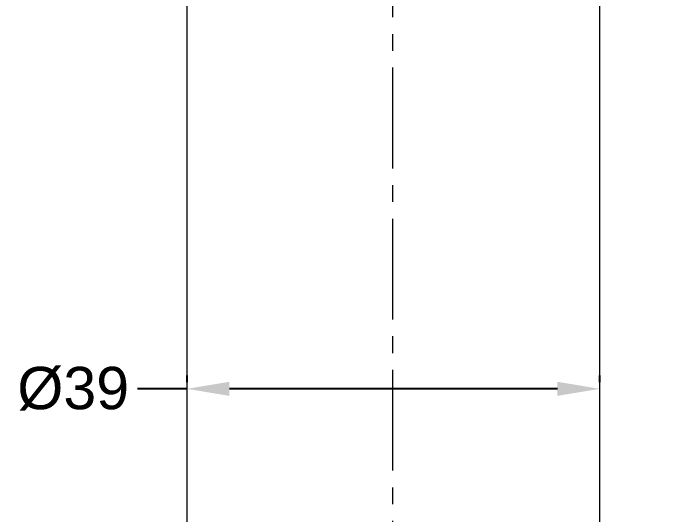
# Model space of a CAD drawing. Header units: millimetres. Extents: x 12315 to 13087, y 1034 to 1580.
# Drawn here: x 12494.9 to 12556.9, y 1242.9 to 1290.3 of the extents above; entities that cross this region are included whole.
import ezdxf

# ---------------------------------------------------------------- set-up
doc = ezdxf.new("R2010")
doc.units = ezdxf.units.MM
doc.linetypes.add('CENTER2', pattern=[28.575, 19.05, -3.175, 3.175, -3.175])
doc.linetypes.add('CENTERX2', pattern=[101.6, 63.5, -12.7, 12.7, -12.7])
doc.layers.add('CENTER', color=1, linetype='CENTERX2', lineweight=15)
doc.layers.add('DIM_', color=5, linetype='Continuous', lineweight=9)
doc.styles.get("Standard").update_dxf_attribs({"font": 'arial.ttf'})
doc.dimstyles.new('사본(2) STANDARD', dxfattribs={"dimscale": 0, "dimtxt": 4, "dimasz": 4, "dimexe": 1.25, "dimexo": 0.625, "dimgap": 1.5, "dimtad": 3, "dimtih": 1, "dimtoh": 1, "dimdec": 1, "dimzin": 9, "dimdsep": 46, "dimtxsty": 'Standard', "dimcen": 2.5, "dimclrd": 5, "dimclre": 5, "dimclrt": 5, "dimadec": 0, "dimazin": 0, "dimtfac": 1, "dimtdec": 1, "dimtmove": 0, "dimatfit": 3, "dimfxl": 1.25, "dimtfill": 1, "dimtolj": 1, "dimtzin": 0, "dimarcsym": 0})

# ---------------------------------------------------------------- blocks, each defined once
blk = doc.blocks.new('*D0')
at = {"layer": 'Defpoints', "color": 0, "transparency": 16777216}
for p in [(12550.003, 1379.418), (12596.998, 1379.418), (12554.303, 1218.32)]:
    blk.add_point(p, dxfattribs=at)
at = {"layer": 'DIM_', "color": 5, "lineweight": -2, "transparency": 16777216}
for p, q in [((12550.628, 1379.418), (12598.248, 1379.418)), ((12596.998, 1375.418), (12596.998, 1302.412)), ((12596.998, 1222.32), (12596.998, 1295.327)), ((12554.928, 1218.32), (12598.248, 1218.32))]:
    blk.add_line(p, q, dxfattribs=at)
at = {"layer": 'DIM_', "color": 5, "transparency": 16777216}
for points in [[(12596.332, 1375.418), (12597.665, 1375.418), (12596.998, 1379.418)], [(12596.332, 1222.32), (12597.665, 1222.32), (12596.998, 1218.32)]]:
    blk.add_solid(points, dxfattribs=at)
at = {"layer": 'DIM_', "color": 5, "transparency": 16777216, "insert": (12596.998, 1298.869), "char_height": 4, "attachment_point": 5, "bg_fill": 3, "box_fill_scale": 1.1, "bg_fill_color": 256, "bg_fill_true_color": 13158600, "bg_fill_transparency": 0}
blk.add_mtext('\\A1;161.1', dxfattribs=at)
blk = doc.blocks.new('*D4')
at = {"layer": 'Defpoints', "color": 0, "transparency": 16777216}
for p in [(12511.303, 1254.817), (12550.303, 1254.817), (12550.303, 1254.817)]:
    blk.add_point(p, dxfattribs=at)
at = {"layer": 'DIM_', "color": 5, "lineweight": -2, "transparency": 16777216}
for p, q in [((12511.303, 1255.442), (12511.303, 1256.067)), ((12550.303, 1255.442), (12550.303, 1256.067)), ((12511.303, 1254.817), (12506.627, 1254.817)), ((12546.303, 1254.817), (12515.303, 1254.817))]:
    blk.add_line(p, q, dxfattribs=at)
at = {"layer": 'DIM_', "color": 5, "transparency": 16777216}
for points in [[(12515.303, 1255.484), (12515.303, 1254.151), (12511.303, 1254.817)], [(12546.303, 1255.484), (12546.303, 1254.151), (12550.303, 1254.817)]]:
    blk.add_solid(points, dxfattribs=at)
at = {"layer": 'DIM_', "color": 5, "transparency": 16777216, "insert": (12500.542, 1254.817), "char_height": 4, "attachment_point": 5, "bg_fill": 3, "box_fill_scale": 1.1, "bg_fill_color": 256, "bg_fill_true_color": 13158600, "bg_fill_transparency": 0}
blk.add_mtext('\\A1;%%C39', dxfattribs=at)
blk = doc.blocks.new('*D6')
at = {"layer": 'Defpoints', "color": 0, "transparency": 16777216}
for p in [(12550.303, 1363.32), (12572.307, 1363.32), (12554.303, 1218.32)]:
    blk.add_point(p, dxfattribs=at)
at = {"layer": 'DIM_', "color": 5, "lineweight": -2, "transparency": 16777216}
for p, q in [((12550.928, 1363.32), (12573.557, 1363.32)), ((12572.307, 1359.32), (12572.307, 1294.363)), ((12572.307, 1222.32), (12572.307, 1287.278)), ((12554.928, 1218.32), (12573.557, 1218.32))]:
    blk.add_line(p, q, dxfattribs=at)
at = {"layer": 'DIM_', "color": 5, "transparency": 16777216}
for points in [[(12571.641, 1359.32), (12572.974, 1359.32), (12572.307, 1363.32)], [(12571.641, 1222.32), (12572.974, 1222.32), (12572.307, 1218.32)]]:
    blk.add_solid(points, dxfattribs=at)
at = {"layer": 'DIM_', "color": 5, "transparency": 16777216, "insert": (12572.307, 1290.82), "char_height": 4, "attachment_point": 5, "bg_fill": 3, "box_fill_scale": 1.1, "bg_fill_color": 256, "bg_fill_true_color": 13158600, "bg_fill_transparency": 0}
blk.add_mtext('\\A1;145', dxfattribs=at)

msp = doc.modelspace()

# ---------------------------------------------------------------- linework, layer by layer
at = {"linetype": 'Continuous', "lineweight": 18}
for p, q in [((12511.303, 1224.32), (12511.303, 1363.32)), ((12550.303, 1224.32), (12550.303, 1363.32))]:
    msp.add_line(p, q, dxfattribs=at)
at = {"layer": 'CENTER', "color": 1, "linetype": 'CENTER2', "ltscale": 0.5}
msp.add_line((12530.71, 1385.199), (12530.71, 1147.288), dxfattribs=at)

# ---------------------------------------------------------------- next in the draw order: dimensions: what is measured, and where the dimension line sits
at = {"layer": 'DIM_'}
dim = msp.add_linear_dim(base=(12596.998, 1379.418), p1=(12554.303, 1218.32), p2=(12550.003, 1379.418), angle=90, dimstyle='사본(2) STANDARD', override={"dimscale": 1, "dimtad": 0}, dxfattribs=at)
dim.commit()
dim.dimension.update_dxf_attribs({"geometry": '*D0', "text_midpoint": (12596.998, 1298.869)})

# ---------------------------------------------------------------- next in the draw order: dimensions: what is measured, and where the dimension line sits
dim = msp.add_linear_dim(base=(12550.303, 1254.817), p1=(12511.303, 1254.817), p2=(12550.303, 1254.817), text='%%C<>', dimstyle='사본(2) STANDARD', override={"dimscale": 1, "dimtad": 0}, dxfattribs=at)
dim.commit()
dim.dimension.update_dxf_attribs({"geometry": '*D4', "text_midpoint": (12500.542, 1254.817), "dimtype": 128})

# ---------------------------------------------------------------- next in the draw order: dimensions: what is measured, and where the dimension line sits
dim = msp.add_linear_dim(base=(12572.307, 1363.32), p1=(12554.303, 1218.32), p2=(12550.303, 1363.32), angle=90, dimstyle='사본(2) STANDARD', override={"dimscale": 1, "dimtad": 0}, dxfattribs=at)
dim.commit()
dim.dimension.update_dxf_attribs({"geometry": '*D6', "text_midpoint": (12572.307, 1290.82)})

doc.saveas('drawing.dxf')
